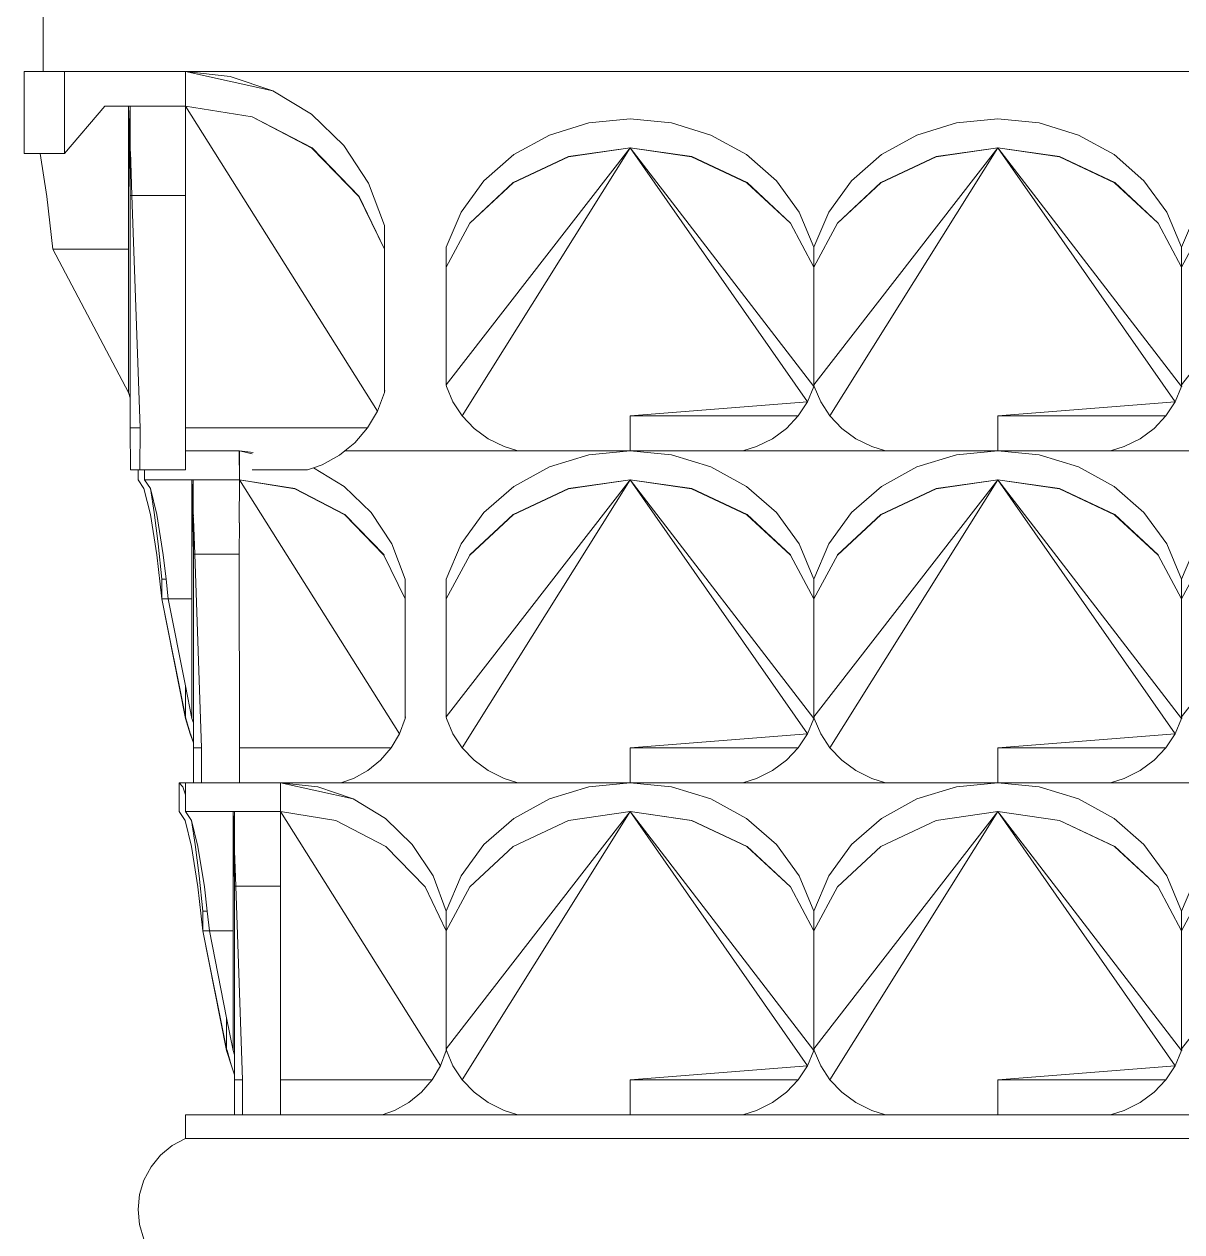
# Model space of a CAD drawing. Header units: millimetres. Extents: x -667 to -468, y -723 to -475.
# Drawn here: x -652.3436 to -652.1482, y -487.9807 to -487.7769 of the extents above; entities that cross this region are included whole.
import ezdxf

# ---------------------------------------------------------------- set-up
doc = ezdxf.new("R2010")
doc.units = ezdxf.units.MM
doc.layers.add('dinding', color=36, linetype='Continuous', lineweight=9)

msp = doc.modelspace()

# ---------------------------------------------------------------- linework, layer by layer
at = {"layer": 'dinding'}
for p, q in [((-652.34034, -487.78493), (-652.34034, -487.76893)), ((-652.34357, -487.79876), (-652.34357, -487.78493)), ((-652.34034, -487.78493), (-652.34357, -487.78493)), ((-652.34034, -487.78493), (-652.33674, -487.78493)), ((-652.33674, -487.79875), (-652.33674, -487.78493)), ((-652.33557, -487.78493), (-652.33674, -487.78493)), ((-652.32683, -487.78493), (-652.33557, -487.78493)), ((-652.32683, -487.78493), (-652.32565, -487.78494)), ((-652.32565, -487.78494), (-652.32446, -487.78493)), ((-652.32446, -487.78493), (-652.31651, -487.78493)), ((-652.31637, -487.78493), (-652.31651, -487.78493)), ((-652.31637, -487.78493), (-652.31637, -487.79076)), ((-652.31637, -487.78493), (-652.31632, -487.78493)), ((-652.31632, -487.78493), (-652.31634, -487.79077)), ((-652.31632, -487.78493), (-651.98026, -487.78493)), ((-652.31632, -487.78493), (-652.3088, -487.78574)), ((-652.3016, -487.78818), (-652.31632, -487.78493)), ((-652.3088, -487.78574), (-652.3016, -487.78818)), ((-652.3016, -487.78818), (-652.29511, -487.79214)), ((-652.32994, -487.79076), (-652.33674, -487.79875)), ((-652.32594, -487.79076), (-652.32994, -487.79076)), ((-652.32566, -487.80583), (-652.32594, -487.79076)), ((-652.32594, -487.8149), (-652.32594, -487.79076)), ((-652.32594, -487.79076), (-652.32568, -487.79755)), ((-652.32568, -487.79076), (-652.32594, -487.79076)), ((-652.31637, -487.79076), (-652.32568, -487.79076)), ((-652.32568, -487.79076), (-652.32568, -487.79755)), ((-652.31637, -487.79076), (-652.31636, -487.79951)), ((-652.31634, -487.79077), (-652.3051, -487.79255)), ((-652.31634, -487.79077), (-652.30512, -487.79258)), ((-652.28392, -487.8422), (-652.31634, -487.79077)), ((-652.30512, -487.79258), (-652.29501, -487.79784)), ((-652.3051, -487.79255), (-652.29498, -487.7978)), ((-652.29511, -487.79214), (-652.28964, -487.79742)), ((-652.24831, -487.7936), (-652.24132, -487.79293)), ((-652.24132, -487.79293), (-652.23433, -487.7936)), ((-652.18627, -487.7936), (-652.17929, -487.79293)), ((-652.17929, -487.79293), (-652.1723, -487.7936)), ((-652.25495, -487.79564), (-652.24831, -487.7936)), ((-652.23433, -487.7936), (-652.22769, -487.79564)), ((-652.19292, -487.79564), (-652.18627, -487.7936)), ((-652.1723, -487.7936), (-652.16565, -487.79564)), ((-652.26094, -487.79894), (-652.25495, -487.79564)), ((-652.22769, -487.79564), (-652.2217, -487.79894)), ((-652.19891, -487.79894), (-652.19292, -487.79564)), ((-652.16565, -487.79564), (-652.15966, -487.79894)), ((-652.34089, -487.79876), (-652.34357, -487.79876)), ((-652.34089, -487.79876), (-652.33674, -487.79875)), ((-652.34089, -487.79876), (-652.33974, -487.80599)), ((-652.32567, -487.79758), (-652.32568, -487.79755)), ((-652.32567, -487.7981), (-652.32567, -487.79758)), ((-652.32567, -487.7981), (-652.32566, -487.80583)), ((-652.32564, -487.79843), (-652.32538, -487.80582)), ((-652.29501, -487.79784), (-652.28707, -487.80601)), ((-652.29498, -487.7978), (-652.28705, -487.80599)), ((-652.28964, -487.79742), (-652.28546, -487.80377)), ((-652.24132, -487.79779), (-652.27234, -487.83779)), ((-652.24132, -487.79779), (-652.26964, -487.84303)), ((-652.26599, -487.80334), (-652.26094, -487.79894)), ((-652.25172, -487.79928), (-652.24132, -487.79779)), ((-652.24132, -487.79779), (-652.25171, -487.7993)), ((-652.24132, -487.79779), (-652.23092, -487.79928)), ((-652.24132, -487.79779), (-652.23094, -487.7993)), ((-652.21137, -487.84065), (-652.24132, -487.79779)), ((-652.2103, -487.83806), (-652.24132, -487.79779)), ((-652.2217, -487.79894), (-652.21665, -487.80334)), ((-652.17929, -487.79779), (-652.2103, -487.83779)), ((-652.17929, -487.79779), (-652.20761, -487.84303)), ((-652.20396, -487.80334), (-652.19891, -487.79894)), ((-652.18969, -487.79928), (-652.17929, -487.79779)), ((-652.17929, -487.79779), (-652.18967, -487.7993)), ((-652.17929, -487.79779), (-652.16888, -487.79928)), ((-652.17929, -487.79779), (-652.1689, -487.7993)), ((-652.14934, -487.84065), (-652.17929, -487.79779)), ((-652.14827, -487.83806), (-652.17929, -487.79779)), ((-652.15966, -487.79894), (-652.15462, -487.80334)), ((-652.11725, -487.79779), (-652.14827, -487.83779)), ((-652.31633, -487.80583), (-652.31633, -487.79948)), ((-652.26106, -487.80366), (-652.25172, -487.79928)), ((-652.26104, -487.80369), (-652.25171, -487.7993)), ((-652.25171, -487.7993), (-652.25172, -487.79928)), ((-652.23094, -487.7993), (-652.23092, -487.79928)), ((-652.23094, -487.7993), (-652.22161, -487.80369)), ((-652.23092, -487.79928), (-652.22158, -487.80366)), ((-652.19903, -487.80366), (-652.18969, -487.79928)), ((-652.199, -487.80369), (-652.18967, -487.7993)), ((-652.18967, -487.7993), (-652.18969, -487.79928)), ((-652.1689, -487.7993), (-652.16888, -487.79928)), ((-652.1689, -487.7993), (-652.15957, -487.80369)), ((-652.16888, -487.79928), (-652.15955, -487.80366)), ((-652.28546, -487.80377), (-652.28277, -487.81089)), ((-652.26985, -487.80863), (-652.26599, -487.80334)), ((-652.26838, -487.81048), (-652.26106, -487.80366)), ((-652.26836, -487.8105), (-652.26104, -487.80369)), ((-652.26104, -487.80369), (-652.26106, -487.80366)), ((-652.22161, -487.80369), (-652.22158, -487.80366)), ((-652.22161, -487.80369), (-652.21428, -487.8105)), ((-652.22158, -487.80366), (-652.21426, -487.81048)), ((-652.21665, -487.80334), (-652.21279, -487.80863)), ((-652.20782, -487.80863), (-652.20396, -487.80334)), ((-652.20635, -487.81048), (-652.19903, -487.80366)), ((-652.20633, -487.8105), (-652.199, -487.80369)), ((-652.199, -487.80369), (-652.19903, -487.80366)), ((-652.15957, -487.80369), (-652.15955, -487.80366)), ((-652.15957, -487.80369), (-652.15224, -487.8105)), ((-652.15955, -487.80366), (-652.15223, -487.81048)), ((-652.15462, -487.80334), (-652.15076, -487.80863)), ((-652.33974, -487.80599), (-652.33874, -487.8149)), ((-652.32538, -487.80582), (-652.32566, -487.80583)), ((-652.32566, -487.80583), (-652.32566, -487.83999)), ((-652.32538, -487.80582), (-652.32401, -487.84505)), ((-652.32538, -487.80582), (-652.31633, -487.80583)), ((-652.31633, -487.84505), (-652.31633, -487.80583)), ((-652.28277, -487.81491), (-652.28707, -487.80601)), ((-652.28705, -487.80599), (-652.28277, -487.81491)), ((-652.27234, -487.81456), (-652.26985, -487.80863)), ((-652.21279, -487.80863), (-652.2103, -487.81456)), ((-652.2103, -487.81456), (-652.20782, -487.80863)), ((-652.15076, -487.80863), (-652.14827, -487.81456)), ((-652.14827, -487.81456), (-652.14578, -487.80863)), ((-652.28277, -487.81491), (-652.28277, -487.81089)), ((-652.27234, -487.81791), (-652.26836, -487.8105)), ((-652.26836, -487.8105), (-652.26838, -487.81048)), ((-652.21428, -487.8105), (-652.21426, -487.81048)), ((-652.2103, -487.81791), (-652.21428, -487.8105)), ((-652.2103, -487.81791), (-652.20633, -487.8105)), ((-652.20633, -487.8105), (-652.20635, -487.81048)), ((-652.15224, -487.8105), (-652.15223, -487.81048)), ((-652.14827, -487.81791), (-652.15224, -487.8105)), ((-652.14827, -487.81791), (-652.1443, -487.8105)), ((-652.32594, -487.8149), (-652.33874, -487.8149)), ((-652.33874, -487.8149), (-652.32594, -487.83908)), ((-652.32594, -487.83908), (-652.32594, -487.8149)), ((-652.28277, -487.81491), (-652.28277, -487.83909)), ((-652.27234, -487.81791), (-652.27234, -487.81456)), ((-652.2103, -487.81791), (-652.2103, -487.81456)), ((-652.14827, -487.81791), (-652.14827, -487.81456)), ((-652.27234, -487.83779), (-652.27234, -487.81791)), ((-652.2103, -487.83779), (-652.2103, -487.81791)), ((-652.14827, -487.83779), (-652.14827, -487.81791)), ((-652.27228, -487.83806), (-652.27234, -487.83779)), ((-652.21025, -487.83806), (-652.2103, -487.83779)), ((-652.2103, -487.83779), (-652.2103, -487.83806)), ((-652.2103, -487.83806), (-652.21028, -487.83793)), ((-652.14822, -487.83806), (-652.14827, -487.83779)), ((-652.14827, -487.83806), (-652.14827, -487.83779)), ((-652.14827, -487.83806), (-652.14824, -487.83793)), ((-652.32566, -487.83999), (-652.32594, -487.83908)), ((-652.32566, -487.83999), (-652.32566, -487.84505)), ((-652.28392, -487.8422), (-652.28277, -487.83909)), ((-652.28277, -487.83909), (-652.28271, -487.83876)), ((-652.27121, -487.84065), (-652.27228, -487.83806)), ((-652.21137, -487.84065), (-652.2103, -487.83806)), ((-652.20917, -487.84065), (-652.21025, -487.83806)), ((-652.14934, -487.84065), (-652.14827, -487.83806)), ((-652.26964, -487.84303), (-652.27121, -487.84065)), ((-652.21137, -487.84065), (-652.2413, -487.84303)), ((-652.21137, -487.84065), (-652.21294, -487.84303)), ((-652.20761, -487.84303), (-652.20917, -487.84065)), ((-652.14934, -487.84065), (-652.17926, -487.84303)), ((-652.14934, -487.84065), (-652.15091, -487.84303)), ((-652.28392, -487.8422), (-652.28563, -487.84505)), ((-652.26764, -487.84512), (-652.26964, -487.84303)), ((-652.2413, -487.84303), (-652.24129, -487.84893)), ((-652.21294, -487.84303), (-652.2413, -487.84303)), ((-652.21494, -487.84512), (-652.21294, -487.84303)), ((-652.20561, -487.84512), (-652.20761, -487.84303)), ((-652.17926, -487.84303), (-652.17926, -487.84893)), ((-652.15091, -487.84303), (-652.17926, -487.84303)), ((-652.15291, -487.84512), (-652.15091, -487.84303)), ((-652.32566, -487.84505), (-652.32565, -487.85213)), ((-652.32401, -487.84505), (-652.32566, -487.84505)), ((-652.32401, -487.84505), (-652.32402, -487.85213)), ((-652.28563, -487.84505), (-652.31633, -487.84505)), ((-652.31633, -487.84893), (-652.31633, -487.84505)), ((-652.28779, -487.84757), (-652.28563, -487.84505)), ((-652.26527, -487.84687), (-652.26764, -487.84512)), ((-652.21732, -487.84687), (-652.21494, -487.84512)), ((-652.20323, -487.84687), (-652.20561, -487.84512)), ((-652.15529, -487.84687), (-652.15291, -487.84512)), ((-652.28947, -487.84893), (-652.28779, -487.84757)), ((-652.26259, -487.84821), (-652.26527, -487.84687)), ((-652.22, -487.84821), (-652.21732, -487.84687)), ((-652.20055, -487.84821), (-652.20323, -487.84687)), ((-652.15797, -487.84821), (-652.15529, -487.84687)), ((-652.30727, -487.84893), (-652.31633, -487.84893)), ((-652.31633, -487.85213), (-652.31633, -487.84893)), ((-652.30727, -487.84893), (-652.30725, -487.85379)), ((-652.30724, -487.84894), (-652.30727, -487.84893)), ((-652.30724, -487.84894), (-652.30725, -487.85379)), ((-652.30724, -487.84894), (-652.3049, -487.84919)), ((-652.30507, -487.84942), (-652.30724, -487.84894)), ((-652.29327, -487.85127), (-652.29037, -487.84966)), ((-652.29037, -487.84966), (-652.28947, -487.84893)), ((-652.28947, -487.84893), (-652.26028, -487.84893)), ((-652.26028, -487.84893), (-652.26259, -487.84821)), ((-652.26028, -487.84893), (-652.24132, -487.84893)), ((-652.25495, -487.85164), (-652.24831, -487.84961)), ((-652.24831, -487.84961), (-652.24132, -487.84893)), ((-652.24132, -487.84893), (-652.24129, -487.84893)), ((-652.24129, -487.84893), (-652.22231, -487.84893)), ((-652.24129, -487.84893), (-652.23433, -487.84961)), ((-652.23433, -487.84961), (-652.22769, -487.85164)), ((-652.22231, -487.84893), (-652.22, -487.84821)), ((-652.22231, -487.84893), (-652.19824, -487.84893)), ((-652.19824, -487.84893), (-652.20055, -487.84821)), ((-652.19824, -487.84893), (-652.17929, -487.84893)), ((-652.19292, -487.85164), (-652.18627, -487.84961)), ((-652.18627, -487.84961), (-652.17929, -487.84893)), ((-652.17929, -487.84893), (-652.17926, -487.84893)), ((-652.17926, -487.84893), (-652.16028, -487.84893)), ((-652.17926, -487.84893), (-652.1723, -487.84961)), ((-652.1723, -487.84961), (-652.16565, -487.85164)), ((-652.16028, -487.84893), (-652.15797, -487.84821)), ((-652.16028, -487.84893), (-652.13621, -487.84893)), ((-652.32434, -487.85213), (-652.32565, -487.85213)), ((-652.32434, -487.85379), (-652.32434, -487.85213)), ((-652.32402, -487.85213), (-652.32434, -487.85213)), ((-652.32327, -487.85213), (-652.32402, -487.85213)), ((-652.32327, -487.85213), (-652.32327, -487.85379)), ((-652.32327, -487.85213), (-652.31633, -487.85213)), ((-652.30509, -487.85213), (-652.29577, -487.85213)), ((-652.29577, -487.85213), (-652.29474, -487.85178)), ((-652.29474, -487.85178), (-652.29327, -487.85127)), ((-652.29474, -487.85178), (-652.28956, -487.85494)), ((-652.26094, -487.85494), (-652.25495, -487.85164)), ((-652.22769, -487.85164), (-652.2217, -487.85494)), ((-652.19891, -487.85494), (-652.19292, -487.85164)), ((-652.16565, -487.85164), (-652.15966, -487.85494)), ((-652.32335, -487.85528), (-652.32434, -487.85379)), ((-652.31525, -487.85379), (-652.32327, -487.85379)), ((-652.32327, -487.85379), (-652.32226, -487.85528)), ((-652.31502, -487.86635), (-652.31525, -487.85379)), ((-652.31525, -487.85379), (-652.31503, -487.85947)), ((-652.31503, -487.85379), (-652.31525, -487.85379)), ((-652.31525, -487.85379), (-652.31525, -487.87391)), ((-652.30725, -487.85379), (-652.31503, -487.85379)), ((-652.31503, -487.85379), (-652.31503, -487.85947)), ((-652.30725, -487.85379), (-652.30727, -487.86108)), ((-652.30725, -487.85379), (-652.29788, -487.85528)), ((-652.30725, -487.85379), (-652.2979, -487.8553)), ((-652.28023, -487.89666), (-652.30725, -487.85379)), ((-652.24132, -487.85379), (-652.27234, -487.89379)), ((-652.24132, -487.85379), (-652.26964, -487.89903)), ((-652.25172, -487.85528), (-652.24132, -487.85379)), ((-652.24132, -487.85379), (-652.25171, -487.8553)), ((-652.24132, -487.85379), (-652.23092, -487.85528)), ((-652.24132, -487.85379), (-652.23094, -487.8553)), ((-652.21137, -487.89666), (-652.24132, -487.85379)), ((-652.2103, -487.89406), (-652.24132, -487.85379)), ((-652.17929, -487.85379), (-652.2103, -487.89379)), ((-652.17929, -487.85379), (-652.20761, -487.89903)), ((-652.18969, -487.85528), (-652.17929, -487.85379)), ((-652.17929, -487.85379), (-652.18967, -487.8553)), ((-652.17929, -487.85379), (-652.16888, -487.85528)), ((-652.17929, -487.85379), (-652.1689, -487.8553)), ((-652.14934, -487.89666), (-652.17929, -487.85379)), ((-652.14827, -487.89406), (-652.17929, -487.85379)), ((-652.11725, -487.85379), (-652.14827, -487.89379)), ((-652.32226, -487.85966), (-652.32335, -487.85528)), ((-652.32226, -487.85528), (-652.32117, -487.85966)), ((-652.32163, -487.85934), (-652.32226, -487.85528)), ((-652.2979, -487.8553), (-652.28947, -487.85969)), ((-652.29788, -487.85528), (-652.28945, -487.85966)), ((-652.28956, -487.85494), (-652.285, -487.85934)), ((-652.26599, -487.85934), (-652.26094, -487.85494)), ((-652.26106, -487.85966), (-652.25172, -487.85528)), ((-652.26104, -487.85969), (-652.25171, -487.8553)), ((-652.25171, -487.8553), (-652.25172, -487.85528)), ((-652.23094, -487.8553), (-652.23092, -487.85528)), ((-652.23094, -487.8553), (-652.22161, -487.85969)), ((-652.23092, -487.85528), (-652.22158, -487.85966)), ((-652.2217, -487.85494), (-652.21665, -487.85934)), ((-652.20396, -487.85934), (-652.19891, -487.85494)), ((-652.19903, -487.85966), (-652.18969, -487.85528)), ((-652.199, -487.85969), (-652.18967, -487.8553)), ((-652.18967, -487.8553), (-652.18969, -487.85528)), ((-652.1689, -487.8553), (-652.16888, -487.85528)), ((-652.1689, -487.8553), (-652.15957, -487.85969)), ((-652.16888, -487.85528), (-652.15955, -487.85966)), ((-652.15966, -487.85494), (-652.15462, -487.85934)), ((-652.32118, -487.86648), (-652.32226, -487.85966)), ((-652.32095, -487.86463), (-652.32163, -487.85934)), ((-652.32117, -487.85966), (-652.32009, -487.86648)), ((-652.31501, -487.85988), (-652.31503, -487.85947)), ((-652.31503, -487.85991), (-652.31501, -487.85988)), ((-652.31503, -487.86018), (-652.31503, -487.85991)), ((-652.31503, -487.86018), (-652.315, -487.86019)), ((-652.315, -487.86019), (-652.31501, -487.86034)), ((-652.31501, -487.86038), (-652.31501, -487.86034)), ((-652.28947, -487.85969), (-652.28286, -487.8665)), ((-652.28945, -487.85966), (-652.28284, -487.86648)), ((-652.285, -487.85934), (-652.28152, -487.86463)), ((-652.26985, -487.86463), (-652.26599, -487.85934)), ((-652.26838, -487.86648), (-652.26106, -487.85966)), ((-652.26836, -487.8665), (-652.26104, -487.85969)), ((-652.26104, -487.85969), (-652.26106, -487.85966)), ((-652.22161, -487.85969), (-652.22158, -487.85966)), ((-652.22161, -487.85969), (-652.21428, -487.8665)), ((-652.22158, -487.85966), (-652.21426, -487.86648)), ((-652.21665, -487.85934), (-652.21279, -487.86463)), ((-652.20782, -487.86463), (-652.20396, -487.85934)), ((-652.20635, -487.86648), (-652.19903, -487.85966)), ((-652.20633, -487.8665), (-652.199, -487.85969)), ((-652.199, -487.85969), (-652.19903, -487.85966)), ((-652.15957, -487.85969), (-652.15955, -487.85966)), ((-652.15957, -487.85969), (-652.15224, -487.8665)), ((-652.15955, -487.85966), (-652.15223, -487.86648)), ((-652.15462, -487.85934), (-652.15076, -487.86463)), ((-652.31502, -487.86635), (-652.31501, -487.86038)), ((-652.31501, -487.86038), (-652.31479, -487.86634)), ((-652.30727, -487.86635), (-652.30724, -487.86106)), ((-652.32034, -487.87391), (-652.32118, -487.86648)), ((-652.32034, -487.87056), (-652.32095, -487.86463)), ((-652.32009, -487.86648), (-652.31962, -487.87056)), ((-652.31479, -487.86634), (-652.31502, -487.86635)), ((-652.31502, -487.86635), (-652.31501, -487.89481)), ((-652.31479, -487.86634), (-652.31364, -487.89903)), ((-652.31479, -487.86634), (-652.30727, -487.86635)), ((-652.30727, -487.86635), (-652.30724, -487.89903)), ((-652.28284, -487.86648), (-652.28286, -487.8665)), ((-652.28152, -487.86463), (-652.27927, -487.87056)), ((-652.27234, -487.87056), (-652.26985, -487.86463)), ((-652.26836, -487.8665), (-652.26838, -487.86648)), ((-652.21428, -487.8665), (-652.21426, -487.86648)), ((-652.21279, -487.86463), (-652.2103, -487.87056)), ((-652.2103, -487.87056), (-652.20782, -487.86463)), ((-652.20633, -487.8665), (-652.20635, -487.86648)), ((-652.15224, -487.8665), (-652.15223, -487.86648)), ((-652.15076, -487.86463), (-652.14827, -487.87056)), ((-652.14827, -487.87056), (-652.14578, -487.86463)), ((-652.27927, -487.87391), (-652.28286, -487.8665)), ((-652.27234, -487.87391), (-652.26836, -487.8665)), ((-652.2103, -487.87391), (-652.21428, -487.8665)), ((-652.2103, -487.87391), (-652.20633, -487.8665)), ((-652.14827, -487.87391), (-652.15224, -487.8665)), ((-652.14827, -487.87391), (-652.1443, -487.8665)), ((-652.32034, -487.87391), (-652.32034, -487.87056)), ((-652.31962, -487.87056), (-652.32034, -487.87056)), ((-652.31962, -487.87056), (-652.31925, -487.87391)), ((-652.27927, -487.87391), (-652.27927, -487.87056)), ((-652.27234, -487.87391), (-652.27234, -487.87056)), ((-652.2103, -487.87391), (-652.2103, -487.87056)), ((-652.14827, -487.87391), (-652.14827, -487.87056)), ((-652.32034, -487.87391), (-652.31634, -487.89406)), ((-652.32034, -487.87391), (-652.31634, -487.89379)), ((-652.31925, -487.87391), (-652.32034, -487.87391)), ((-652.31925, -487.87391), (-652.31634, -487.88857)), ((-652.31525, -487.87391), (-652.31925, -487.87391)), ((-652.31525, -487.89406), (-652.31525, -487.87391)), ((-652.27927, -487.87391), (-652.27927, -487.89406)), ((-652.27234, -487.89379), (-652.27234, -487.87391)), ((-652.2103, -487.89379), (-652.2103, -487.87391)), ((-652.14827, -487.89379), (-652.14827, -487.87391)), ((-652.31634, -487.89379), (-652.31634, -487.88857)), ((-652.31634, -487.88857), (-652.31525, -487.89406)), ((-652.31626, -487.89406), (-652.31634, -487.89379)), ((-652.31634, -487.89406), (-652.31634, -487.89379)), ((-652.31554, -487.89666), (-652.31634, -487.89406)), ((-652.31554, -487.89652), (-652.31626, -487.89406)), ((-652.31501, -487.89481), (-652.31525, -487.89406)), ((-652.31501, -487.89481), (-652.31501, -487.89817)), ((-652.28023, -487.89666), (-652.27927, -487.89406)), ((-652.27927, -487.89406), (-652.27922, -487.89379)), ((-652.27228, -487.89406), (-652.27234, -487.89379)), ((-652.27121, -487.89665), (-652.27228, -487.89406)), ((-652.21137, -487.89666), (-652.2103, -487.89406)), ((-652.21025, -487.89406), (-652.2103, -487.89379)), ((-652.2103, -487.89406), (-652.2103, -487.89379)), ((-652.2103, -487.89406), (-652.21028, -487.89393)), ((-652.20917, -487.89665), (-652.21025, -487.89406)), ((-652.14934, -487.89666), (-652.14827, -487.89406)), ((-652.14822, -487.89406), (-652.14827, -487.89379)), ((-652.14827, -487.89406), (-652.14827, -487.89379)), ((-652.14827, -487.89406), (-652.14824, -487.89393)), ((-652.31554, -487.89666), (-652.31554, -487.89652)), ((-652.3155, -487.89666), (-652.31554, -487.89652)), ((-652.31554, -487.89666), (-652.31501, -487.89817)), ((-652.31501, -487.89817), (-652.3155, -487.89666)), ((-652.28023, -487.89666), (-652.28165, -487.89903)), ((-652.26964, -487.89903), (-652.27121, -487.89665)), ((-652.21137, -487.89666), (-652.2413, -487.89903)), ((-652.21137, -487.89666), (-652.21294, -487.89903)), ((-652.20761, -487.89903), (-652.20917, -487.89665)), ((-652.14934, -487.89666), (-652.17926, -487.89903)), ((-652.14934, -487.89666), (-652.15091, -487.89903)), ((-652.31501, -487.89817), (-652.31501, -487.89904)), ((-652.31364, -487.89903), (-652.31501, -487.89904)), ((-652.31501, -487.89904), (-652.31501, -487.90493)), ((-652.31364, -487.89903), (-652.31364, -487.90494)), ((-652.30725, -487.90493), (-652.30724, -487.89903)), ((-652.28165, -487.89903), (-652.30724, -487.89903)), ((-652.28346, -487.90113), (-652.28165, -487.89903)), ((-652.26764, -487.90113), (-652.26964, -487.89903)), ((-652.2413, -487.89903), (-652.24129, -487.90493)), ((-652.21294, -487.89903), (-652.2413, -487.89903)), ((-652.21494, -487.90113), (-652.21294, -487.89903)), ((-652.20561, -487.90113), (-652.20761, -487.89903)), ((-652.17926, -487.89903), (-652.17926, -487.90493)), ((-652.15091, -487.89903), (-652.17926, -487.89903)), ((-652.15291, -487.90113), (-652.15091, -487.89903)), ((-652.28802, -487.90422), (-652.2856, -487.90287)), ((-652.2856, -487.90287), (-652.28346, -487.90113)), ((-652.26527, -487.90287), (-652.26764, -487.90113)), ((-652.26259, -487.90421), (-652.26527, -487.90287)), ((-652.22, -487.90421), (-652.21732, -487.90287)), ((-652.21732, -487.90287), (-652.21494, -487.90113)), ((-652.20323, -487.90287), (-652.20561, -487.90113)), ((-652.20055, -487.90421), (-652.20323, -487.90287)), ((-652.15797, -487.90421), (-652.15529, -487.90287)), ((-652.15529, -487.90287), (-652.15291, -487.90113)), ((-652.31679, -487.90561), (-652.3174, -487.90493)), ((-652.3174, -487.90979), (-652.3174, -487.90493)), ((-652.31634, -487.90493), (-652.3174, -487.90493)), ((-652.31634, -487.90493), (-652.31634, -487.90697)), ((-652.31501, -487.90493), (-652.31634, -487.90493)), ((-652.31364, -487.90494), (-652.31501, -487.90493)), ((-652.31364, -487.90494), (-652.30725, -487.90493)), ((-652.30034, -487.90493), (-652.30725, -487.90493)), ((-652.30034, -487.90493), (-652.30031, -487.90979)), ((-652.30031, -487.90493), (-652.30034, -487.90493)), ((-652.30031, -487.90493), (-652.29403, -487.90561)), ((-652.30031, -487.90493), (-652.30031, -487.90979)), ((-652.28803, -487.90764), (-652.30031, -487.90493)), ((-652.30031, -487.90493), (-652.29011, -487.90493)), ((-652.29011, -487.90493), (-652.28802, -487.90422)), ((-652.29011, -487.90493), (-652.26028, -487.90493)), ((-652.26028, -487.90493), (-652.26259, -487.90421)), ((-652.26028, -487.90493), (-652.24132, -487.90493)), ((-652.24831, -487.90561), (-652.24132, -487.90493)), ((-652.24132, -487.90493), (-652.24129, -487.90493)), ((-652.24129, -487.90493), (-652.22231, -487.90493)), ((-652.24129, -487.90493), (-652.23433, -487.90561)), ((-652.22231, -487.90493), (-652.22, -487.90421)), ((-652.22231, -487.90493), (-652.19824, -487.90493)), ((-652.19824, -487.90493), (-652.20055, -487.90421)), ((-652.19824, -487.90493), (-652.17929, -487.90493)), ((-652.18627, -487.90561), (-652.17929, -487.90493)), ((-652.17929, -487.90493), (-652.17926, -487.90493)), ((-652.17926, -487.90493), (-652.16028, -487.90493)), ((-652.17926, -487.90493), (-652.1723, -487.90561)), ((-652.16028, -487.90493), (-652.15797, -487.90421)), ((-652.16028, -487.90493), (-652.13621, -487.90493)), ((-652.31634, -487.90697), (-652.31679, -487.90561)), ((-652.31634, -487.90697), (-652.31634, -487.90979)), ((-652.29403, -487.90561), (-652.28803, -487.90764)), ((-652.25495, -487.90764), (-652.24831, -487.90561)), ((-652.23433, -487.90561), (-652.22769, -487.90764)), ((-652.19292, -487.90764), (-652.18627, -487.90561)), ((-652.1723, -487.90561), (-652.16565, -487.90764)), ((-652.28803, -487.90764), (-652.28262, -487.91094)), ((-652.26094, -487.91094), (-652.25495, -487.90764)), ((-652.22769, -487.90764), (-652.2217, -487.91094)), ((-652.19891, -487.91094), (-652.19292, -487.90764)), ((-652.16565, -487.90764), (-652.15966, -487.91094)), ((-652.31642, -487.91128), (-652.3174, -487.90979)), ((-652.31533, -487.91566), (-652.31642, -487.91128)), ((-652.30831, -487.90979), (-652.31634, -487.90979)), ((-652.31634, -487.90979), (-652.31533, -487.91128)), ((-652.31533, -487.91128), (-652.31424, -487.91566)), ((-652.31469, -487.91534), (-652.31533, -487.91128)), ((-652.30809, -487.92234), (-652.30831, -487.90979)), ((-652.30831, -487.90979), (-652.30809, -487.91547)), ((-652.3081, -487.90979), (-652.30831, -487.90979)), ((-652.30831, -487.90979), (-652.30831, -487.92991)), ((-652.30031, -487.90979), (-652.3081, -487.90979)), ((-652.3081, -487.90979), (-652.30809, -487.91547)), ((-652.30031, -487.90979), (-652.30033, -487.91708)), ((-652.30031, -487.90979), (-652.29095, -487.91128)), ((-652.30031, -487.90979), (-652.29096, -487.9113)), ((-652.2733, -487.95266), (-652.30031, -487.90979)), ((-652.29096, -487.9113), (-652.28254, -487.91569)), ((-652.29095, -487.91128), (-652.28252, -487.91566)), ((-652.28262, -487.91094), (-652.27807, -487.91534)), ((-652.24132, -487.90979), (-652.27234, -487.94979)), ((-652.24132, -487.90979), (-652.26964, -487.95503)), ((-652.26599, -487.91534), (-652.26094, -487.91094)), ((-652.26106, -487.91566), (-652.25172, -487.91128)), ((-652.26104, -487.91569), (-652.25171, -487.9113)), ((-652.25172, -487.91128), (-652.24132, -487.90979)), ((-652.25171, -487.9113), (-652.25172, -487.91128)), ((-652.24132, -487.90979), (-652.25171, -487.9113)), ((-652.24132, -487.90979), (-652.23092, -487.91128)), ((-652.24132, -487.90979), (-652.23094, -487.9113)), ((-652.21137, -487.95266), (-652.24132, -487.90979)), ((-652.2103, -487.95006), (-652.24132, -487.90979)), ((-652.23094, -487.9113), (-652.23092, -487.91128)), ((-652.23094, -487.9113), (-652.22161, -487.91569)), ((-652.23092, -487.91128), (-652.22158, -487.91566)), ((-652.2217, -487.91094), (-652.21665, -487.91534)), ((-652.17929, -487.90979), (-652.2103, -487.94979)), ((-652.17929, -487.90979), (-652.20761, -487.95503)), ((-652.20396, -487.91534), (-652.19891, -487.91094)), ((-652.19903, -487.91566), (-652.18969, -487.91128)), ((-652.199, -487.91569), (-652.18967, -487.9113)), ((-652.18969, -487.91128), (-652.17929, -487.90979)), ((-652.18967, -487.9113), (-652.18969, -487.91128)), ((-652.17929, -487.90979), (-652.18967, -487.9113)), ((-652.17929, -487.90979), (-652.16888, -487.91128)), ((-652.17929, -487.90979), (-652.1689, -487.9113)), ((-652.14934, -487.95266), (-652.17929, -487.90979)), ((-652.14827, -487.95006), (-652.17929, -487.90979)), ((-652.1689, -487.9113), (-652.16888, -487.91128)), ((-652.1689, -487.9113), (-652.15957, -487.91569)), ((-652.16888, -487.91128), (-652.15955, -487.91566)), ((-652.15966, -487.91094), (-652.15462, -487.91534)), ((-652.11725, -487.90979), (-652.14827, -487.94979)), ((-652.31401, -487.92063), (-652.31469, -487.91534)), ((-652.27807, -487.91534), (-652.27458, -487.92063)), ((-652.26985, -487.92063), (-652.26599, -487.91534)), ((-652.21665, -487.91534), (-652.21279, -487.92063)), ((-652.20782, -487.92063), (-652.20396, -487.91534)), ((-652.15462, -487.91534), (-652.15076, -487.92063)), ((-652.31424, -487.92248), (-652.31533, -487.91566)), ((-652.31424, -487.91566), (-652.31315, -487.92248)), ((-652.30808, -487.91588), (-652.30809, -487.91547)), ((-652.30809, -487.91591), (-652.30808, -487.91588)), ((-652.30809, -487.91617), (-652.30809, -487.91591)), ((-652.30809, -487.91617), (-652.30807, -487.91618)), ((-652.30809, -487.92234), (-652.30808, -487.91638)), ((-652.30807, -487.91618), (-652.30808, -487.91634)), ((-652.30808, -487.91638), (-652.30808, -487.91634)), ((-652.30808, -487.91638), (-652.30785, -487.92234)), ((-652.30033, -487.92234), (-652.30031, -487.91705)), ((-652.28254, -487.91569), (-652.27592, -487.9225)), ((-652.28252, -487.91566), (-652.27591, -487.92248)), ((-652.26838, -487.92248), (-652.26106, -487.91566)), ((-652.26836, -487.9225), (-652.26104, -487.91569)), ((-652.26104, -487.91569), (-652.26106, -487.91566)), ((-652.22161, -487.91569), (-652.22158, -487.91566)), ((-652.22161, -487.91569), (-652.21428, -487.9225)), ((-652.22158, -487.91566), (-652.21426, -487.92248)), ((-652.20635, -487.92248), (-652.19903, -487.91566)), ((-652.20633, -487.9225), (-652.199, -487.91569)), ((-652.199, -487.91569), (-652.19903, -487.91566)), ((-652.15957, -487.91569), (-652.15955, -487.91566)), ((-652.15957, -487.91569), (-652.15224, -487.9225)), ((-652.15955, -487.91566), (-652.15223, -487.92248)), ((-652.3134, -487.92656), (-652.31401, -487.92063)), ((-652.27458, -487.92063), (-652.27234, -487.92656)), ((-652.27234, -487.92656), (-652.26985, -487.92063)), ((-652.21279, -487.92063), (-652.2103, -487.92656)), ((-652.2103, -487.92656), (-652.20782, -487.92063)), ((-652.15076, -487.92063), (-652.14827, -487.92656)), ((-652.14827, -487.92656), (-652.14578, -487.92063)), ((-652.3134, -487.92991), (-652.31424, -487.92248)), ((-652.31315, -487.92248), (-652.31269, -487.92656)), ((-652.30785, -487.92234), (-652.30809, -487.92234)), ((-652.30809, -487.92234), (-652.30808, -487.95081)), ((-652.30785, -487.92234), (-652.30671, -487.95503)), ((-652.30785, -487.92234), (-652.30033, -487.92234)), ((-652.30033, -487.92234), (-652.30031, -487.95503)), ((-652.27591, -487.92248), (-652.27592, -487.9225)), ((-652.27234, -487.92991), (-652.27592, -487.9225)), ((-652.27234, -487.92991), (-652.26836, -487.9225)), ((-652.26836, -487.9225), (-652.26838, -487.92248)), ((-652.21428, -487.9225), (-652.21426, -487.92248)), ((-652.2103, -487.92991), (-652.21428, -487.9225)), ((-652.2103, -487.92991), (-652.20633, -487.9225)), ((-652.20633, -487.9225), (-652.20635, -487.92248)), ((-652.15224, -487.9225), (-652.15223, -487.92248)), ((-652.14827, -487.92991), (-652.15224, -487.9225)), ((-652.14827, -487.92991), (-652.1443, -487.9225)), ((-652.3134, -487.92991), (-652.3134, -487.92656)), ((-652.31269, -487.92656), (-652.3134, -487.92656)), ((-652.31269, -487.92656), (-652.31231, -487.92991)), ((-652.27234, -487.92991), (-652.27234, -487.92656)), ((-652.2103, -487.92991), (-652.2103, -487.92656)), ((-652.14827, -487.92991), (-652.14827, -487.92656)), ((-652.3134, -487.92991), (-652.3094, -487.95006)), ((-652.3134, -487.92991), (-652.3094, -487.94979)), ((-652.31231, -487.92991), (-652.3134, -487.92991)), ((-652.31231, -487.92991), (-652.3094, -487.94457)), ((-652.30831, -487.92991), (-652.31231, -487.92991)), ((-652.30831, -487.95006), (-652.30831, -487.92991)), ((-652.27234, -487.94979), (-652.27234, -487.92991)), ((-652.2103, -487.94979), (-652.2103, -487.92991)), ((-652.14827, -487.94979), (-652.14827, -487.92991)), ((-652.3094, -487.94979), (-652.3094, -487.94457)), ((-652.3094, -487.94457), (-652.30831, -487.95006)), ((-652.30933, -487.95006), (-652.3094, -487.94979)), ((-652.3094, -487.95006), (-652.3094, -487.94979)), ((-652.27228, -487.95006), (-652.27234, -487.94979)), ((-652.27234, -487.94979), (-652.27234, -487.95006)), ((-652.27234, -487.95006), (-652.27231, -487.94992)), ((-652.21025, -487.95006), (-652.2103, -487.94979)), ((-652.2103, -487.95006), (-652.2103, -487.94979)), ((-652.2103, -487.95006), (-652.21028, -487.94993)), ((-652.14822, -487.95006), (-652.14827, -487.94979)), ((-652.14827, -487.95006), (-652.14827, -487.94979)), ((-652.14827, -487.95006), (-652.14824, -487.94993)), ((-652.3086, -487.95265), (-652.3094, -487.95006)), ((-652.30861, -487.95252), (-652.30933, -487.95006)), ((-652.30808, -487.95081), (-652.30831, -487.95006)), ((-652.30808, -487.95081), (-652.30808, -487.95417)), ((-652.2733, -487.95266), (-652.27234, -487.95006)), ((-652.27121, -487.95265), (-652.27228, -487.95006)), ((-652.21137, -487.95266), (-652.2103, -487.95006)), ((-652.20917, -487.95265), (-652.21025, -487.95006)), ((-652.14934, -487.95266), (-652.14827, -487.95006)), ((-652.3086, -487.95265), (-652.30861, -487.95252)), ((-652.30856, -487.95265), (-652.30861, -487.95252)), ((-652.3086, -487.95265), (-652.30808, -487.95417)), ((-652.30808, -487.95417), (-652.30856, -487.95265)), ((-652.2733, -487.95266), (-652.27472, -487.95503)), ((-652.26964, -487.95503), (-652.27121, -487.95265)), ((-652.21137, -487.95266), (-652.2413, -487.95503)), ((-652.21137, -487.95266), (-652.21294, -487.95503)), ((-652.20761, -487.95503), (-652.20917, -487.95265)), ((-652.14934, -487.95266), (-652.17926, -487.95503)), ((-652.14934, -487.95266), (-652.15091, -487.95503)), ((-652.30808, -487.95417), (-652.30808, -487.95503)), ((-652.30808, -487.95503), (-652.30808, -487.96093)), ((-652.30671, -487.95503), (-652.30808, -487.95503)), ((-652.30671, -487.95503), (-652.30671, -487.96093)), ((-652.27472, -487.95503), (-652.30031, -487.95503)), ((-652.30031, -487.96093), (-652.30031, -487.95503)), ((-652.27652, -487.95713), (-652.27472, -487.95503)), ((-652.26764, -487.95713), (-652.26964, -487.95503)), ((-652.2413, -487.95503), (-652.24129, -487.96093)), ((-652.21294, -487.95503), (-652.2413, -487.95503)), ((-652.21494, -487.95713), (-652.21294, -487.95503)), ((-652.20561, -487.95713), (-652.20761, -487.95503)), ((-652.17926, -487.95503), (-652.17926, -487.96093)), ((-652.15091, -487.95503), (-652.17926, -487.95503)), ((-652.15291, -487.95713), (-652.15091, -487.95503)), ((-652.27867, -487.95887), (-652.27652, -487.95713)), ((-652.26527, -487.95887), (-652.26764, -487.95713)), ((-652.21732, -487.95887), (-652.21494, -487.95713)), ((-652.20323, -487.95887), (-652.20561, -487.95713)), ((-652.15529, -487.95887), (-652.15291, -487.95713)), ((-652.28109, -487.96021), (-652.27867, -487.95887)), ((-652.26259, -487.96021), (-652.26527, -487.95887)), ((-652.22, -487.96021), (-652.21732, -487.95887)), ((-652.20055, -487.96021), (-652.20323, -487.95887)), ((-652.15797, -487.96021), (-652.15529, -487.95887)), ((-652.31634, -487.96493), (-652.31634, -487.96093)), ((-652.30808, -487.96093), (-652.31634, -487.96093)), ((-652.3078, -487.96093), (-652.30808, -487.96093)), ((-652.30671, -487.96093), (-652.3078, -487.96093)), ((-652.30671, -487.96093), (-652.3014, -487.96093)), ((-652.3014, -487.96093), (-652.30031, -487.96093)), ((-652.30031, -487.96093), (-652.28317, -487.96093)), ((-652.28317, -487.96093), (-652.28109, -487.96021)), ((-652.28317, -487.96093), (-652.26028, -487.96093)), ((-652.26028, -487.96093), (-652.26259, -487.96021)), ((-652.26028, -487.96093), (-652.24129, -487.96093)), ((-652.24129, -487.96093), (-652.22231, -487.96093)), ((-652.22231, -487.96093), (-652.22, -487.96021)), ((-652.22231, -487.96093), (-652.19824, -487.96093)), ((-652.19824, -487.96093), (-652.20055, -487.96021)), ((-652.19824, -487.96093), (-652.17926, -487.96093)), ((-652.17926, -487.96093), (-652.16028, -487.96093)), ((-652.16028, -487.96093), (-652.15797, -487.96021)), ((-652.16028, -487.96093), (-652.13621, -487.96093)), ((-652.32054, -487.96775), (-652.31858, -487.96613)), ((-652.31858, -487.96613), (-652.31634, -487.96493)), ((-651.98024, -487.96493), (-652.31634, -487.96493)), ((-652.32215, -487.96972), (-652.32054, -487.96775)), ((-652.32335, -487.97196), (-652.32215, -487.96972)), ((-652.32409, -487.9744), (-652.32335, -487.97196)), ((-652.32434, -487.97693), (-652.32409, -487.9744)), ((-652.32409, -487.97946), (-652.32434, -487.97693)), ((-652.32335, -487.9819), (-652.32409, -487.97946))]:
    msp.add_line(p, q, dxfattribs=at)

doc.saveas('drawing.dxf')
